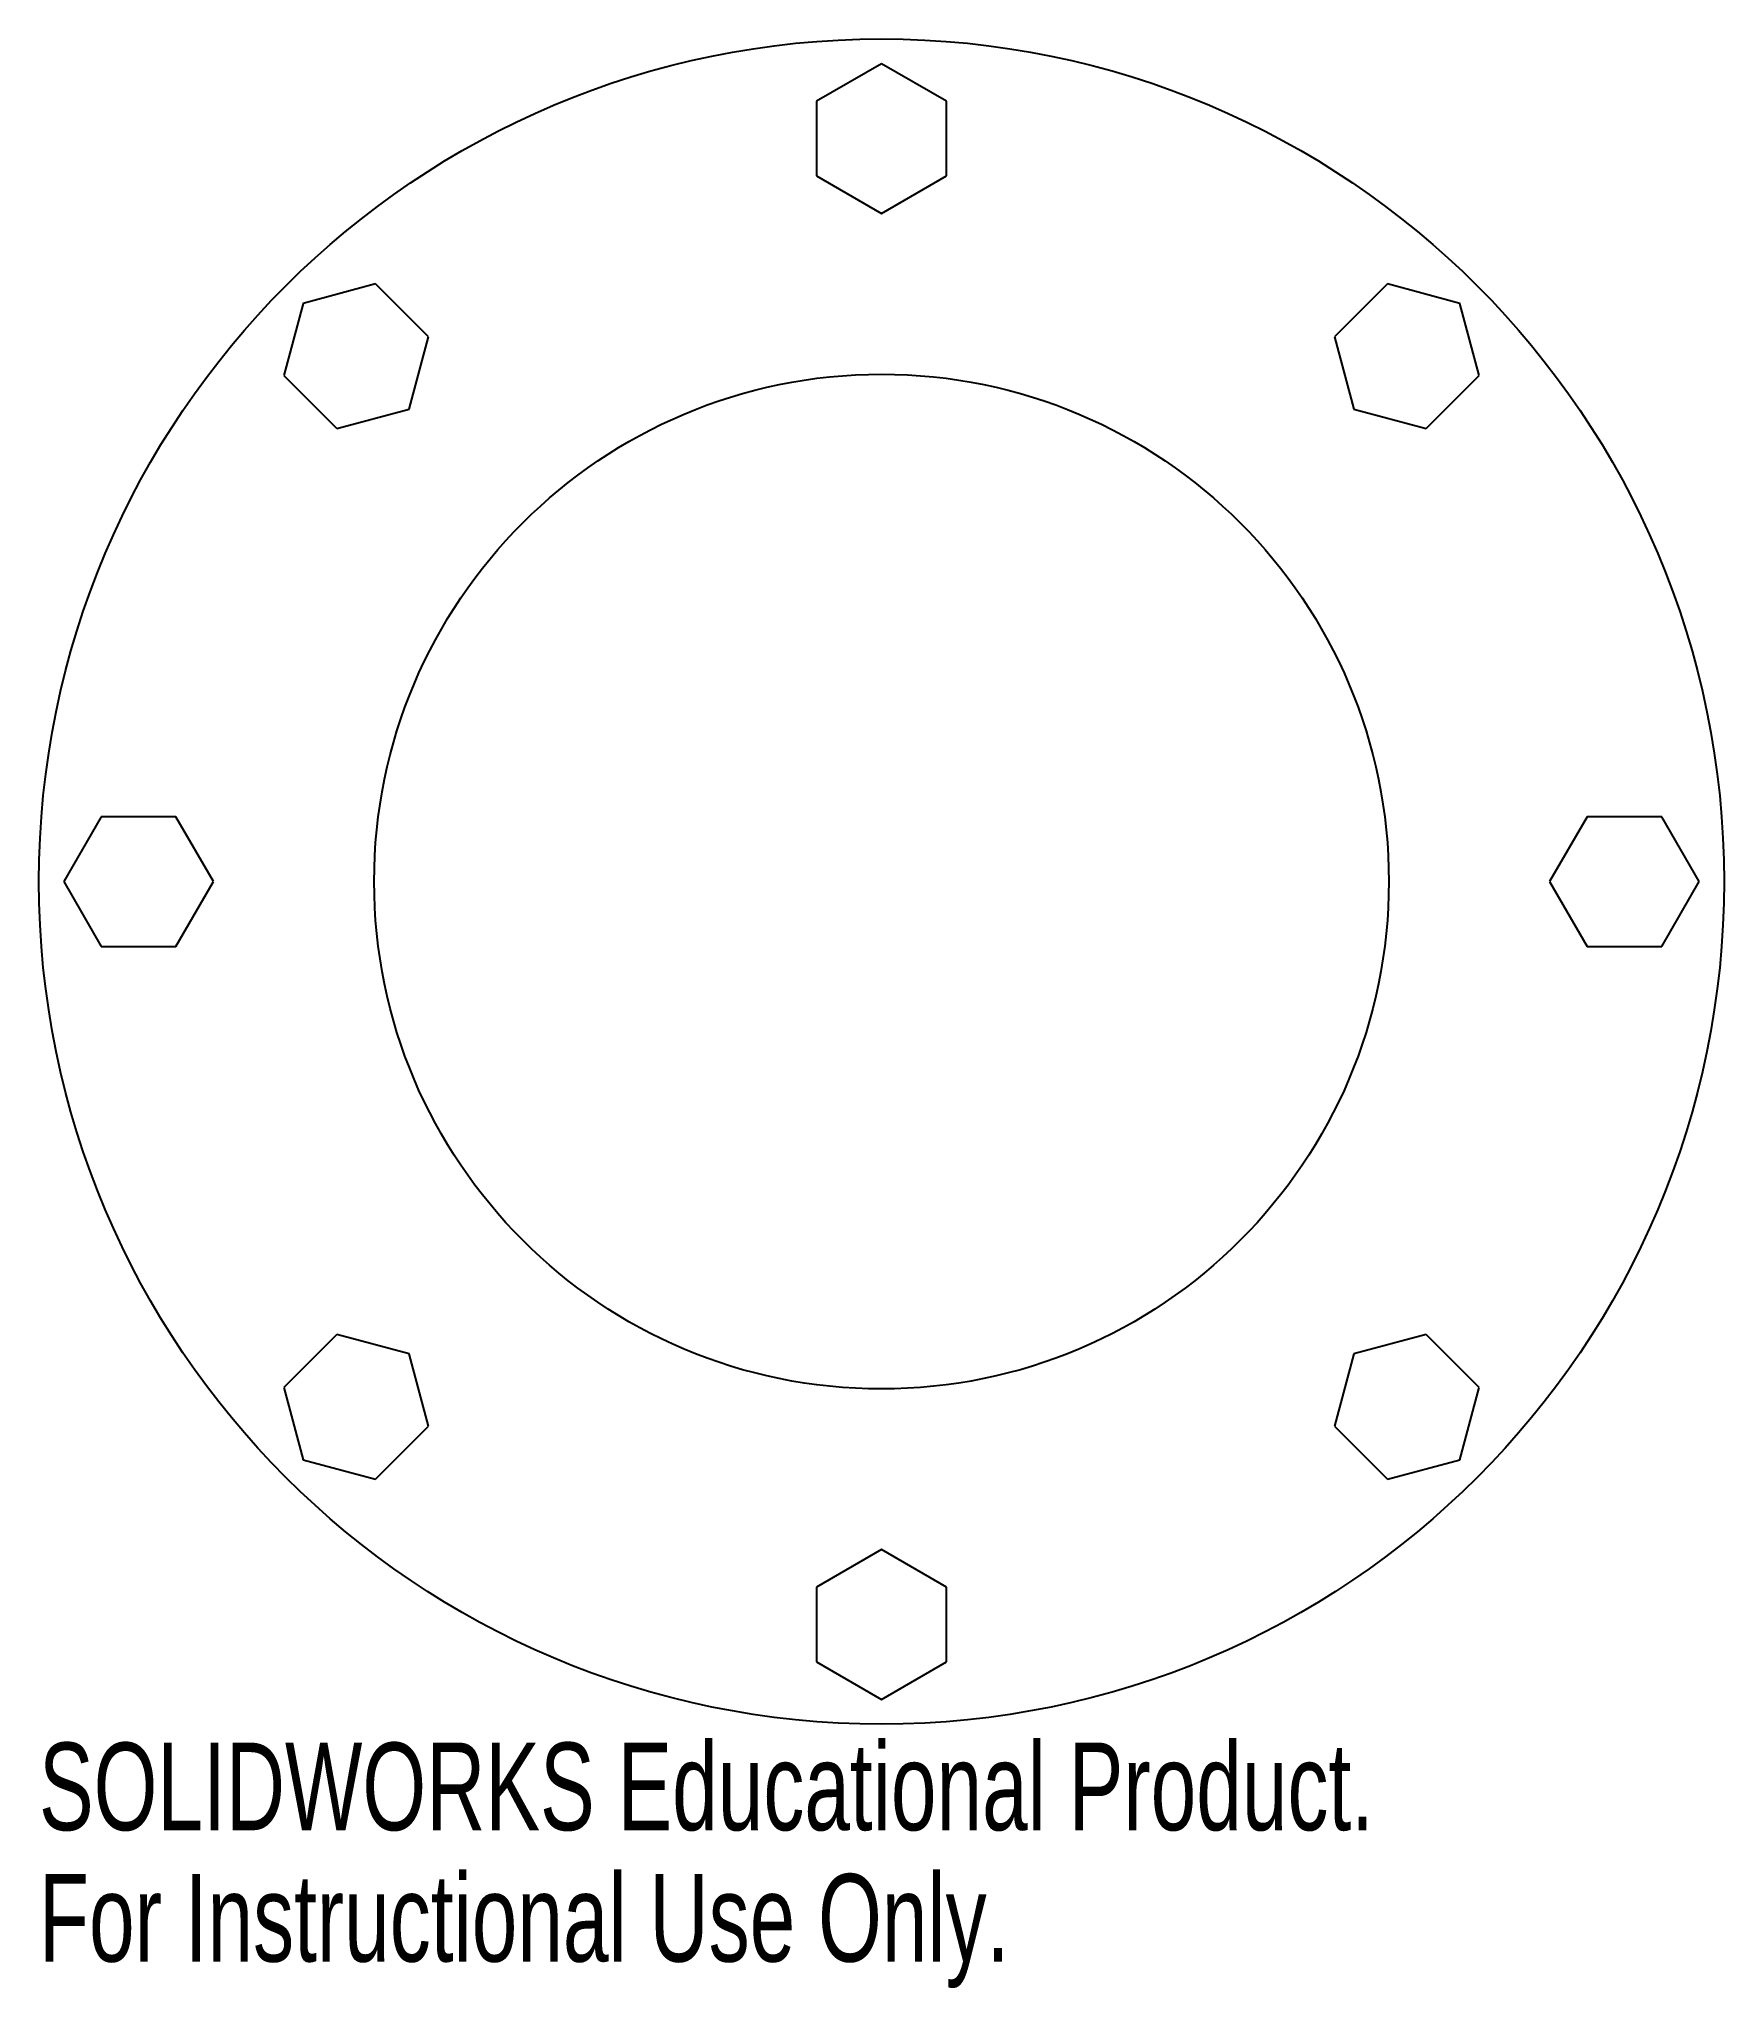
# Model space of a CAD drawing. Header units: millimetres. Extents: x -46 to 46, y -61 to 46.
import ezdxf

# ---------------------------------------------------------------- set-up
doc = ezdxf.new("R2010")
doc.units = ezdxf.units.MM
doc.styles.add('SLDTEXTSTYLE0', font='TXT', dxfattribs={"width": 0.7})

msp = doc.modelspace()

# ---------------------------------------------------------------- linework, layer by layer
at = {"color": 7, "linetype": 'Continuous', "lineweight": 25}
for p, q in [((0, 45.13), (-3.58, 43.06)), ((3.58, 43.06), (0, 45.13)), ((-3.58, 43.06), (-3.58, 38.94)), ((3.58, 38.94), (3.58, 43.06)), ((-3.58, 38.94), (0, 36.87)), ((0, 36.87), (3.58, 38.94)), ((-27.92, 32.98), (-31.91, 31.91)), ((-25, 30.06), (-27.92, 32.98)), ((27.92, 32.98), (25, 30.06)), ((31.91, 31.91), (27.92, 32.98)), ((-31.91, 31.91), (-32.98, 27.92)), ((32.98, 27.92), (31.91, 31.91)), ((-26.07, 26.07), (-25, 30.06)), ((25, 30.06), (26.07, 26.07)), ((-32.98, 27.92), (-30.06, 25)), ((30.06, 25), (32.98, 27.92)), ((-30.06, 25), (-26.07, 26.07)), ((26.07, 26.07), (30.06, 25)), ((-43.06, 3.58), (-45.13, 0)), ((-38.94, 3.58), (-43.06, 3.58)), ((-36.87, 0), (-38.94, 3.58)), ((38.94, 3.58), (36.87, 0)), ((43.06, 3.58), (38.94, 3.58)), ((45.13, 0), (43.06, 3.58)), ((-45.13, 0), (-43.06, -3.58)), ((-38.94, -3.58), (-36.87, 0)), ((36.87, 0), (38.94, -3.58)), ((43.06, -3.58), (45.13, 0)), ((-43.06, -3.58), (-38.94, -3.58)), ((38.94, -3.58), (43.06, -3.58)), ((-30.06, -25), (-32.98, -27.92)), ((-26.07, -26.07), (-30.06, -25)), ((30.06, -25), (26.07, -26.07)), ((32.98, -27.92), (30.06, -25)), ((-25, -30.06), (-26.07, -26.07)), ((26.07, -26.07), (25, -30.06)), ((-32.98, -27.92), (-31.91, -31.91)), ((31.91, -31.91), (32.98, -27.92)), ((-27.92, -32.98), (-25, -30.06)), ((25, -30.06), (27.92, -32.98)), ((-31.91, -31.91), (-27.92, -32.98)), ((27.92, -32.98), (31.91, -31.91)), ((0, -36.87), (-3.58, -38.94)), ((3.58, -38.94), (0, -36.87)), ((-3.58, -38.94), (-3.58, -43.06)), ((3.58, -43.06), (3.58, -38.94)), ((-3.58, -43.06), (0, -45.13)), ((0, -45.13), (3.58, -43.06))]:
    msp.add_line(p, q, dxfattribs=at)
for radius in [46.5, 28]:
    msp.add_circle((0, 0), radius, dxfattribs=at)

# ---------------------------------------------------------------- texts
at = {"color": 7, "linetype": 'Continuous', "char_height": 4.8336, "attachment_point": 1, "style": 'SLDTEXTSTYLE0'}
for s, insert in [('SOLIDWORKS Educational Product.', (-46.5, -47.52)), ('For Instructional Use Only.', (-46.5, -54.77))]:
    msp.add_mtext(s, dxfattribs=dict(at, insert=insert))

doc.saveas('drawing.dxf')
